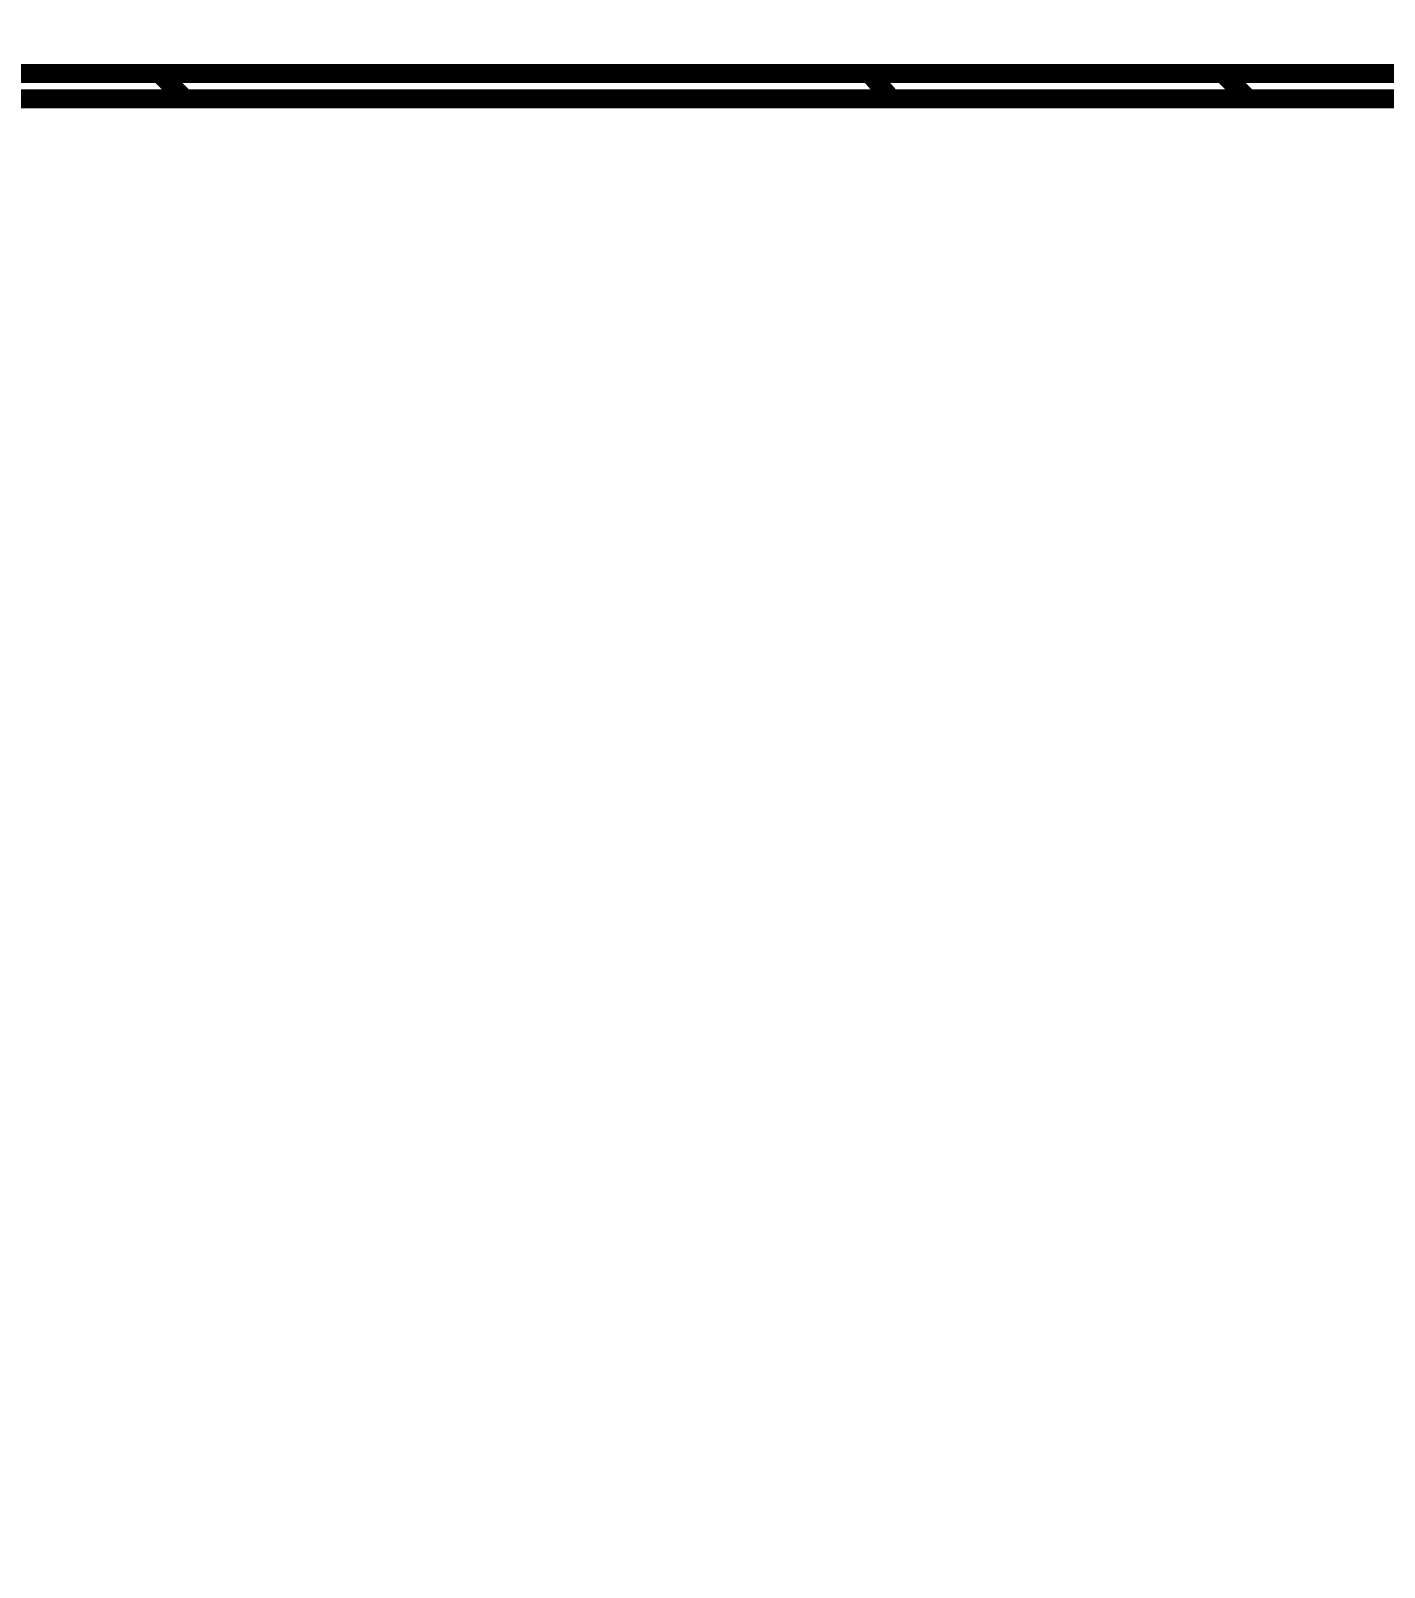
# Model space of a CAD drawing. Extents: x 0.1 to 11.6, y 0.3 to 16.2.
# Drawn here: x 8.609 to 9.318, y 8.433 to 9.237 of the extents above; entities that cross this region are included whole.
import ezdxf

# ---------------------------------------------------------------- set-up
doc = ezdxf.new("R2010")
doc.units = 0
doc.header["$MEASUREMENT"] = 0
doc.dimstyles.get("Standard").update_dxf_attribs({"dimtxt": 0.18, "dimasz": 0.18, "dimexe": 0.18, "dimexo": 0.0625, "dimgap": 0.09, "dimtad": 0, "dimtih": 1, "dimtoh": 1, "dimdec": 4, "dimzin": 0, "dimdsep": 46, "dimtxsty": 'Standard', "dimcen": 0.09, "dimadec": 0, "dimazin": 0, "dimtfac": 1, "dimtdec": 4, "dimtofl": 0, "dimtmove": 0, "dimatfit": 3, "dimfxl": 1, "dimtolj": 1, "dimtzin": 0, "dimarcsym": 0})

# ---------------------------------------------------------------- blocks, each defined once
blk = doc.blocks.new('*D1')
at = {"color": 0, "linetype": 'Continuous', "lineweight": -2, "transparency": 16777216}
for p, q in [((8.56836, 9.2775), (8.56836, 10.06802)), ((10.5384, 9.49083), (10.5384, 10.06802)), ((8.74836, 9.88802), (9.13338, 9.88802)), ((10.3584, 9.88802), (9.97338, 9.88802))]:
    blk.add_line(p, q, dxfattribs=at)
at = {"color": 0, "linetype": 'Continuous', "transparency": 16777216}
for points in [[(8.74836, 9.91802), (8.74836, 9.85802), (8.56836, 9.88802)], [(10.3584, 9.91802), (10.3584, 9.85802), (10.5384, 9.88802)]]:
    blk.add_solid(points, dxfattribs=at)
at = {"layer": 'Defpoints', "color": 0, "linetype": 'Continuous', "transparency": 16777216}
for p in [(8.56836, 9.88802), (10.5384, 9.42833), (8.56836, 9.215)]:
    blk.add_point(p, dxfattribs=at)
at = {"color": 0, "linetype": 'Continuous', "transparency": 16777216, "insert": (9.55338, 9.88802), "char_height": 0.18, "attachment_point": 5}
blk.add_mtext('\\A1;varB', dxfattribs=at)

msp = doc.modelspace()

# ---------------------------------------------------------------- linework, layer by layer
at = {"color": 0, "const_width": 0.01}
for points in [[(8.58165, 6.09999), (8.58165, 9.20167), (8.56836, 9.20167), (8.56836, 9.215), (10.43, 9.215)], [(8.69, 9.20167), (8.67665, 9.215)], [(9.06, 9.20167), (9.04833, 9.215)], [(9.24669, 9.20167), (9.23335, 9.215)], [(10.43, 9.20167), (8.56836, 9.20167), (8.56836, 6.09999)]]:
    msp.add_lwpolyline(points, dxfattribs=at)

# ---------------------------------------------------------------- dimensions: what is measured, and where the dimension line sits
at = {"linetype": 'Continuous'}
dim = msp.add_linear_dim(base=(8.56836, 9.888022), p1=(10.5384, 9.42833), p2=(8.56836, 9.215), text='varB', dimstyle='Standard', dxfattribs=at)
dim.commit()
dim.dimension.update_dxf_attribs({"geometry": '*D1', "text_midpoint": (9.55338, 9.888022)})

doc.saveas('drawing.dxf')
